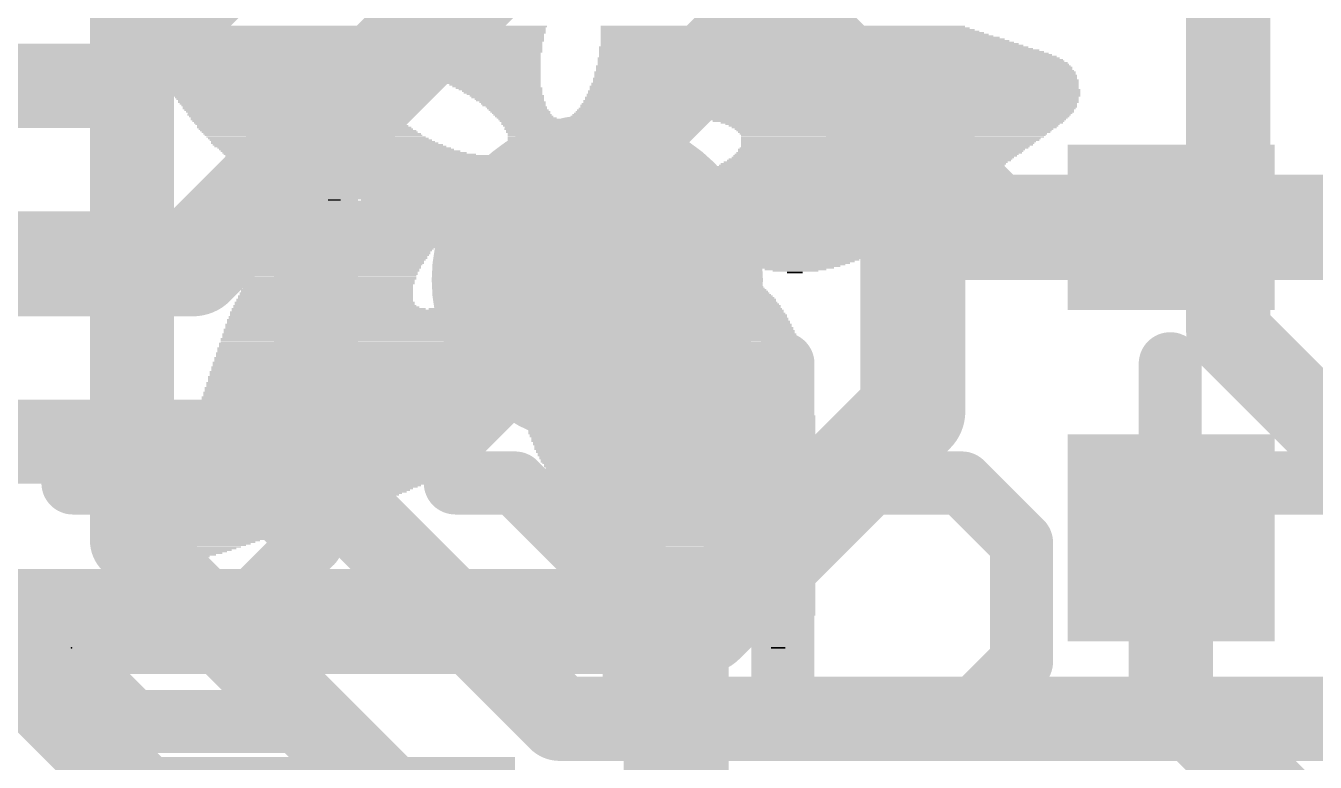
# Model space of a CAD drawing. Extents: x -0.1 to 25.5, y -0.1 to 17.9.
# Drawn here: x 13.415 to 16.53, y 6.709 to 8.488 of the extents above; entities that cross this region are included whole.
import ezdxf

# ---------------------------------------------------------------- set-up
doc = ezdxf.new("R2010")
doc.units = 0
for name, color, linetype in [('1', 12, 'CONTINUOUS'), ('16', 5, 'CONTINUOUS'), ('18', 110, 'CONTINUOUS'), ('21', 40, 'CONTINUOUS'), ('22', 6, 'CONTINUOUS'), ('23', 40, 'CONTINUOUS')]:
    doc.layers.add(name, color=color, linetype=linetype)

# ---------------------------------------------------------------- blocks, each defined once
blk = doc.blocks.new('RECT')
blk.add_solid([(-0.5, -0.5), (0.5, -0.5), (-0.5, 0.5), (0.5, 0.5)])
blk = doc.blocks.new('ROUNDV')
at = {"const_width": 0.5}
blk.add_lwpolyline([(0, -0.25, 1), (0, 0.25, 1), (0, -0.25)], format="xyb", dxfattribs=at)

msp = doc.modelspace()

# ---------------------------------------------------------------- linework, layer by layer
at = {"layer": '1'}
for points, const_width in [([(13.6212, 8.343), (14.3549, 9.0766)], 0.2032), ([(13.8185, 7.913), (14.5415, 8.636)], 0.254), ([(15.748, 8.001), (15.113, 8.636)], 0.254), ([(12.651, 8.343), (13.6212, 8.343)], 0.2032), ([(15.5575, 7.9375), (15.621, 8.001)], 0.254), ([(15.748, 8.001), (15.621, 8.001)], 0.254), ([(16.1815, 8.001), (15.748, 8.001)], 0.254), ([(16.1815, 8.001), (17.0815, 8.001)], 0.254), ([(12.651, 7.913), (13.8185, 7.913)], 0.254), ([(15.5575, 7.5565), (15.5575, 7.9375)], 0.254), ([(14.7955, 7.874), (14.4045, 7.483)], 0.2032), ([(15.0495, 7.0485), (15.5575, 7.5565)], 0.254), ([(14.4045, 7.483), (12.651, 7.483)], 0.2032), ([(16.1815, 7.251), (16.181, 7.2505)], 0.2032), ([(16.181, 6.8695), (16.181, 7.2505)], 0.2032), ([(14.986, 7.0485), (12.8215, 7.0485)], 0.254), ([(15.0495, 7.0485), (14.986, 7.0485)], 0.254), ([(14.986, 7.0485), (14.986, 5.6044)], 0.254), ([(16.4465, 6.604), (16.181, 6.8695)], 0.2032)]:
    msp.add_lwpolyline(points, dxfattribs=dict(at, const_width=const_width))
for points, const_width in [([(13.6212, 8.2922, 1), (13.6212, 8.3938)], 0.1016), ([(13.5853, 8.3789, 1), (13.6572, 8.3071)], 0.1016), ([(15.621, 8.0645, 1), (15.621, 7.9375)], 0.127), ([(15.6659, 7.9561, 1), (15.5761, 8.0459)], 0.127), ([(15.748, 8.0645, 1), (15.748, 7.9375)], 0.127), ([(15.7031, 7.9561, 1), (15.7929, 8.0459)], 0.127), ([(15.748, 7.9375, 1), (15.748, 8.0645)], 0.127), ([(16.1815, 8.0645, 1), (16.1815, 7.9375)], 0.127), ([(16.1815, 7.9375, 1), (16.1815, 8.0645)], 0.127), ([(13.8185, 7.8495, 1), (13.8185, 7.9765)], 0.127), ([(15.621, 7.9375, 1), (15.494, 7.9375)], 0.127), ([(15.5126, 7.9824, 1), (15.6024, 7.8926)], 0.127), ([(13.7736, 7.9579, 1), (13.8634, 7.8681)], 0.127), ([(14.8314, 7.8381, 1), (14.7596, 7.9099)], 0.1016), ([(15.6024, 7.5116, 1), (15.5126, 7.6014)], 0.127), ([(15.494, 7.5565, 1), (15.621, 7.5565)], 0.127), ([(14.3686, 7.5189, 1), (14.4404, 7.4471)], 0.1016), ([(14.4045, 7.4322, 1), (14.4045, 7.5338)], 0.1016), ([(16.2318, 7.2505, 1), (16.1302, 7.2505)], 0.1016), ([(16.2174, 7.2151, 1), (16.1456, 7.2869)], 0.1016), ([(16.1451, 7.2864, 1), (16.2169, 7.2146)], 0.1016), ([(14.986, 7.112, 1), (14.986, 6.985)], 0.127), ([(15.0495, 7.0485, 1), (14.9225, 7.0485)], 0.127), ([(14.986, 6.985, 1), (14.986, 7.112)], 0.127), ([(15.0495, 6.985, 1), (15.0495, 7.112)], 0.127), ([(15.0046, 7.0934, 1), (15.0944, 7.0036)], 0.127), ([(16.2169, 6.9054, 1), (16.1451, 6.8336)], 0.1016), ([(16.1302, 6.8695, 1), (16.2318, 6.8695)], 0.1016)]:
    msp.add_lwpolyline(points, format="xyb", dxfattribs=dict(at, const_width=const_width))
at = {"layer": '16', "const_width": 0.2032}
for points in [[(14.7955, 8.128), (16.6815, 10.014)], [(13.6715, 9.9178), (13.6715, 7.2443)], [(14.1161, 8.2189), (14.833, 8.9359)], [(16.3195, 8.5915), (16.3195, 7.747)], [(14.1161, 8.2189), (14.1161, 7.4021)], [(14.7955, 7.874), (14.7955, 8.128)], [(16.3195, 7.747), (16.8085, 7.2581)], [(14.1161, 7.4021), (14.7046, 6.8136)], [(13.6715, 7.2443), (14.4832, 6.4325)], [(14.2875, 6.0325), (13.155, 7.165)], [(14.7046, 6.8136), (17.634, 6.8136)]]:
    msp.add_lwpolyline(points, dxfattribs=at)
at = {"layer": '16', "const_width": 0.1016}
for points in [[(14.1669, 8.2189, 1), (14.0653, 8.2189)], [(14.0801, 8.2549, 1), (14.152, 8.183)], [(14.8463, 8.128, 1), (14.7447, 8.128)], [(14.7596, 8.1639, 1), (14.8314, 8.0921)], [(14.7447, 7.874, 1), (14.8463, 7.874)], [(16.3554, 7.7829, 1), (16.2836, 7.7111)], [(16.2687, 7.747, 1), (16.3703, 7.747)], [(14.152, 7.438, 1), (14.0801, 7.3661)], [(14.0653, 7.4021, 1), (14.1669, 7.4021)], [(13.7074, 7.2802, 1), (13.6356, 7.2084)], [(13.6207, 7.2443, 1), (13.7223, 7.2443)], [(14.7046, 6.8643, 1), (14.7046, 6.7628)], [(14.6686, 6.7776, 1), (14.7405, 6.8495)]]:
    msp.add_lwpolyline(points, format="xyb", dxfattribs=at)
at = {"layer": '22', "const_width": 0.1524}
for points in [[(15.2439, 7.6715), (15.2439, 6.8072)], [(16.1795, 7.6715), (16.1795, 6.8072)], [(13.961, 7.3834), (13.5288, 7.3834)], [(14.105, 7.2394), (13.961, 7.3834)], [(14.5965, 7.3834), (14.4525, 7.3834)], [(14.8846, 7.0953), (14.5965, 7.3834)], [(14.8846, 6.8072), (14.8846, 7.3834)], [(15.6761, 7.3834), (15.2439, 7.3834)], [(15.8202, 7.2394), (15.6761, 7.3834)], [(16.6116, 7.3834), (16.1795, 7.3834)], [(13.961, 7.0953), (14.105, 7.2394)], [(15.8202, 6.9513), (15.8202, 7.2394)], [(13.5288, 6.9513), (13.6729, 7.0953)], [(13.6729, 7.0953), (13.961, 7.0953)], [(13.6729, 6.8072), (13.5288, 6.9513)], [(15.6761, 6.8072), (15.8202, 6.9513)], [(14.105, 6.8072), (13.6729, 6.8072)], [(15.2439, 6.8072), (15.6761, 6.8072)], [(16.1795, 6.8072), (16.6116, 6.8072)]]:
    msp.add_lwpolyline(points, dxfattribs=at)
at = {"layer": '22', "const_width": 0.0762}
for points in [[(15.282, 7.6715, 1), (15.2058, 7.6715)], [(16.2176, 7.6715, 1), (16.1414, 7.6715)], [(13.5288, 7.4215, 1), (13.5288, 7.3453)], [(13.9879, 7.4104, 1), (13.934, 7.3565)], [(13.961, 7.3453, 1), (13.961, 7.4215)], [(14.4525, 7.4215, 1), (14.4525, 7.3453)], [(14.6235, 7.4104, 1), (14.5696, 7.3565)], [(14.5965, 7.3453, 1), (14.5965, 7.4215)], [(14.9227, 7.3834, 1), (14.8465, 7.3834)], [(15.2439, 7.4215, 1), (15.2439, 7.3453)], [(15.703, 7.4104, 1), (15.6492, 7.3565)], [(15.6761, 7.3453, 1), (15.6761, 7.4215)], [(16.1795, 7.4215, 1), (16.1795, 7.3453)], [(14.132, 7.2124, 1), (14.0781, 7.2663)], [(14.0781, 7.2124, 1), (14.132, 7.2663)], [(15.8583, 7.2394, 1), (15.7821, 7.2394)], [(15.7932, 7.2124, 1), (15.8471, 7.2663)], [(13.6729, 7.1334, 1), (13.6729, 7.0572)], [(13.6998, 7.0684, 1), (13.6459, 7.1223)], [(13.961, 7.0572, 1), (13.961, 7.1334)], [(13.934, 7.1223, 1), (13.9879, 7.0684)], [(14.8577, 7.0684, 1), (14.9116, 7.1223)], [(13.5558, 6.9782, 1), (13.5019, 6.9243)], [(13.5019, 6.9782, 1), (13.5558, 6.9243)], [(15.8471, 6.9243, 1), (15.7932, 6.9782)], [(15.7821, 6.9513, 1), (15.8583, 6.9513)], [(13.6729, 6.8453, 1), (13.6729, 6.7691)], [(13.6459, 6.7803, 1), (13.6998, 6.8341)], [(14.105, 6.7691, 1), (14.105, 6.8453)], [(15.2439, 6.8453, 1), (15.2439, 6.7691)], [(15.6492, 6.8341, 1), (15.703, 6.7803)], [(15.6761, 6.7691, 1), (15.6761, 6.8453)], [(16.1795, 6.8453, 1), (16.1795, 6.7691)], [(14.8465, 6.8072, 1), (14.9227, 6.8072)], [(15.2058, 6.8072, 1), (15.282, 6.8072)], [(16.1414, 6.8072, 1), (16.2176, 6.8072)]]:
    msp.add_lwpolyline(points, format="xyb", dxfattribs=at)
at = {"layer": '23'}
msp.add_point((13.5255, 6.985), dxfattribs=at)

# ---------------------------------------------------------------- block references
at = {"layer": '1', "yscale": 0.5, "rotation": 90}
for p, xscale in [((16.1815, 8.001), 0.4), ((16.1815, 7.251), 0.5)]:
    msp.add_blockref('RECT', p, dxfattribs=dict(at, xscale=xscale))
at = {"layer": '1', "xscale": 1.075, "rotation": 270}
msp.add_blockref('RECT', (14.097, 6.184), dxfattribs=at)
at = {"layer": '18', "xscale": 0.8001, "yscale": 0.8001}
msp.add_blockref('ROUNDV', (14.7955, 7.874), dxfattribs=at)
msp.add_blockref('ROUNDV', (14.7955, 7.874), dxfattribs=at)
at = {"layer": '21'}
for p, xscale, yscale in [((14.1618, 8.4861), 1.0249, 0.0038), ((14.1618, 8.4823), 1.0173, 0.0038), ((14.1637, 8.4785), 1.0135, 0.0038), ((14.1637, 8.4747), 1.0135, 0.0038), ((14.1656, 8.4709), 1.0096, 0.0038), ((14.9123, 8.4823), 0.2171, 0.0038), ((14.9123, 8.4785), 0.2171, 0.0038), ((14.9085, 8.4709), 0.2095, 0.0038), ((14.9143, 8.4861), 0.2209, 0.0038), ((14.9105, 8.4747), 0.2133, 0.0038), ((15.3734, 8.4709), 0.7125, 0.0038), ((15.3696, 8.4747), 0.6973, 0.0038), ((15.3657, 8.4785), 0.682, 0.0038), ((15.3619, 8.4823), 0.6668, 0.0038), ((15.3601, 8.4861), 0.6477, 0.0038), ((14.1656, 8.4671), 1.002, 0.0038), ((14.1675, 8.4633), 0.9982, 0.0038), ((14.1675, 8.4595), 0.9982, 0.0038), ((14.1694, 8.4557), 0.9944, 0.0038), ((14.1713, 8.4519), 0.9906, 0.0039), ((14.1694, 8.448), 0.9868, 0.0038), ((14.1713, 8.4442), 0.983, 0.0038), ((14.1732, 8.4404), 0.9792, 0.0038), ((15.2724, 8.4671), 0.9372, 0.0038), ((15.2781, 8.4633), 0.9486, 0.0038), ((15.2915, 8.4557), 0.9753, 0.0038), ((15.3029, 8.448), 0.9982, 0.0038), ((15.3086, 8.4442), 1.0096, 0.0038), ((15.3143, 8.4404), 1.021, 0.0038), ((15.2858, 8.4595), 0.9639, 0.0038), ((15.2972, 8.4519), 0.9867, 0.0039), ((14.1751, 8.4366), 0.9754, 0.0038), ((14.1751, 8.4328), 0.9754, 0.0038), ((14.177, 8.429), 0.9716, 0.0038), ((14.1789, 8.4252), 0.9678, 0.0038), ((14.179, 8.4214), 0.9601, 0.0038), ((14.179, 8.4176), 0.9601, 0.0038), ((14.1809, 8.4138), 0.9563, 0.0039), ((14.1828, 8.4099), 0.9525, 0.0038), ((15.3543, 8.4099), 1.1164, 0.0038), ((15.3181, 8.4366), 1.0364, 0.0038), ((15.3238, 8.4328), 1.0478, 0.0038), ((15.3314, 8.429), 1.063, 0.0038), ((15.3372, 8.4252), 1.0745, 0.0038), ((15.3524, 8.4138), 1.1049, 0.0039), ((15.3429, 8.4214), 1.0859, 0.0038), ((15.3467, 8.4176), 1.0935, 0.0038), ((14.1847, 8.4061), 0.9487, 0.0038), ((14.1847, 8.4023), 0.9487, 0.0038), ((14.1866, 8.3985), 0.9449, 0.0038), ((14.1885, 8.3947), 0.9411, 0.0038), ((14.1904, 8.3909), 0.9373, 0.0038), ((14.1904, 8.3871), 0.9373, 0.0038), ((14.1923, 8.3833), 0.9335, 0.0038), ((14.1942, 8.3795), 0.9297, 0.0038), ((15.3657, 8.3909), 1.1468, 0.0038), ((15.3676, 8.3871), 1.1506, 0.0038), ((15.3676, 8.3833), 1.1506, 0.0038), ((15.3696, 8.3795), 1.1545, 0.0038), ((15.3581, 8.4061), 1.124, 0.0038), ((15.36, 8.4023), 1.1278, 0.0038), ((15.3638, 8.3985), 1.1354, 0.0038), ((15.3657, 8.3947), 1.1392, 0.0038), ((14.1942, 8.3757), 0.9297, 0.0039), ((14.0189, 8.3718), 0.5715, 0.0038), ((14.0132, 8.368), 0.5524, 0.0038), ((14.0113, 8.3642), 0.541, 0.0038), ((14.0094, 8.3604), 0.5372, 0.0038), ((14.0094, 8.3566), 0.5296, 0.0038), ((14.0113, 8.3528), 0.5258, 0.0038), ((14.0113, 8.349), 0.5182, 0.0038), ((14.5028, 8.3718), 0.3124, 0.0038), ((14.5142, 8.368), 0.2896, 0.0038), ((14.5219, 8.3642), 0.2743, 0.0038), ((14.5276, 8.3604), 0.2629, 0.0038), ((14.5333, 8.3566), 0.2515, 0.0038), ((14.5389, 8.3528), 0.2401, 0.0038), ((14.5428, 8.349), 0.2324, 0.0038), ((15.3696, 8.349), 1.1773, 0.0038), ((15.3715, 8.3566), 1.1735, 0.0038), ((15.3715, 8.3528), 1.1735, 0.0038), ((15.3696, 8.3604), 1.1697, 0.0038), ((15.3715, 8.368), 1.1659, 0.0038), ((15.3715, 8.3642), 1.1659, 0.0038), ((15.3696, 8.3757), 1.1621, 0.0039), ((15.3696, 8.3718), 1.1621, 0.0038), ((14.0113, 8.3452), 0.5182, 0.0038), ((14.0132, 8.3414), 0.5144, 0.0038), ((14.0151, 8.3376), 0.5106, 0.0039), ((14.017, 8.3337), 0.5068, 0.0038), ((14.017, 8.3299), 0.5068, 0.0038), ((14.0189, 8.3261), 0.503, 0.0038), ((14.0208, 8.3223), 0.4992, 0.0038), ((14.0227, 8.3185), 0.503, 0.0038), ((14.0247, 8.3147), 0.4991, 0.0038), ((14.5485, 8.3452), 0.221, 0.0038), ((14.5523, 8.3414), 0.2134, 0.0038), ((14.558, 8.3376), 0.2096, 0.0039), ((14.5619, 8.3337), 0.2019, 0.0038), ((14.5657, 8.3299), 0.1943, 0.0038), ((14.5676, 8.3261), 0.1905, 0.0038), ((14.5714, 8.3223), 0.1829, 0.0038), ((14.577, 8.3185), 0.1791, 0.0038), ((14.579, 8.3147), 0.1753, 0.0038), ((15.362, 8.3147), 1.1925, 0.0038), ((15.3658, 8.3223), 1.1925, 0.0038), ((15.3658, 8.3185), 1.1925, 0.0038), ((15.3677, 8.3299), 1.1887, 0.0038), ((15.3677, 8.3261), 1.1887, 0.0038), ((15.3677, 8.3414), 1.1811, 0.0038), ((15.3677, 8.3376), 1.1811, 0.0039), ((15.3696, 8.3337), 1.1849, 0.0038), ((15.3696, 8.3452), 1.1773, 0.0038), ((14.0285, 8.3109), 0.4991, 0.0038), ((14.0304, 8.3071), 0.4953, 0.0038), ((14.0323, 8.3033), 0.4991, 0.0038), ((14.0361, 8.2995), 0.4991, 0.0039), ((14.038, 8.2956), 0.4953, 0.0038), ((14.0418, 8.2918), 0.4953, 0.0038), ((14.0437, 8.288), 0.4991, 0.0038), ((14.0475, 8.2842), 0.4991, 0.0038), ((14.5828, 8.3109), 0.1676, 0.0038), ((14.5847, 8.3071), 0.1638, 0.0038), ((14.5904, 8.3033), 0.16, 0.0038), ((14.5923, 8.2995), 0.1562, 0.0039), ((14.5942, 8.2956), 0.1524, 0.0038), ((14.5999, 8.2918), 0.1486, 0.0038), ((14.6018, 8.288), 0.1448, 0.0038), ((14.6056, 8.2842), 0.1448, 0.0038), ((15.3467, 8.2842), 1.2002, 0.0038), ((15.3505, 8.288), 1.2002, 0.0038), ((15.3543, 8.2956), 1.2002, 0.0038), ((15.3543, 8.2918), 1.2002, 0.0038), ((15.3562, 8.2995), 1.1964, 0.0039), ((15.36, 8.3071), 1.1964, 0.0038), ((15.36, 8.3033), 1.1964, 0.0038), ((15.362, 8.3109), 1.1925, 0.0038), ((14.0513, 8.2804), 0.4991, 0.0038), ((14.057, 8.2728), 0.503, 0.0038), ((14.0551, 8.2766), 0.4991, 0.0038), ((14.0608, 8.269), 0.503, 0.0038), ((14.0647, 8.2652), 0.5029, 0.0038), ((14.0666, 8.2614), 0.5067, 0.0039), ((14.0704, 8.2575), 0.5067, 0.0038), ((14.0742, 8.2537), 0.5067, 0.0038), ((14.6095, 8.2804), 0.1447, 0.0038), ((14.6113, 8.2766), 0.1409, 0.0038), ((14.6151, 8.2728), 0.1409, 0.0038), ((14.619, 8.269), 0.141, 0.0038), ((14.6247, 8.2652), 0.1448, 0.0038), ((15.2419, 8.2614), 1.3716, 0.0039), ((14.7675, 8.2575), 0.4153, 0.0038), ((14.758, 8.2537), 0.3886, 0.0038), ((15.3276, 8.2652), 1.2078, 0.0038), ((15.3334, 8.269), 1.2039, 0.0038), ((15.3372, 8.2728), 1.2039, 0.0038), ((15.341, 8.2766), 1.2039, 0.0038), ((15.3448, 8.2804), 1.204, 0.0038), ((15.4991, 8.2575), 0.8496, 0.0038), ((15.5067, 8.2537), 0.8268, 0.0038), ((14.0799, 8.2499), 0.5105, 0.0038), ((14.0875, 8.2423), 0.5182, 0.0038), ((14.0837, 8.2461), 0.5105, 0.0038), ((14.0913, 8.2385), 0.5182, 0.0038), ((14.097, 8.2347), 0.522, 0.0038), ((14.1008, 8.2309), 0.522, 0.0038), ((14.1065, 8.2271), 0.5258, 0.0038), ((14.1103, 8.2233), 0.5258, 0.0039), ((14.7485, 8.2499), 0.3696, 0.0038), ((14.7428, 8.2461), 0.3506, 0.0038), ((14.7332, 8.2385), 0.3239, 0.0038), ((14.739, 8.2423), 0.3353, 0.0038), ((14.7295, 8.2347), 0.3086, 0.0038), ((14.7256, 8.2309), 0.3009, 0.0038), ((14.7238, 8.2271), 0.2895, 0.0038), ((14.72, 8.2233), 0.2819, 0.0039), ((15.5086, 8.2499), 0.8078, 0.0038), ((15.5106, 8.2461), 0.7963, 0.0038), ((15.5124, 8.2423), 0.7848, 0.0038), ((15.5124, 8.2385), 0.7696, 0.0038), ((15.5124, 8.2347), 0.762, 0.0038), ((15.5124, 8.2309), 0.7544, 0.0038), ((15.5105, 8.2271), 0.743, 0.0038), ((15.5105, 8.2233), 0.7354, 0.0039), ((14.1161, 8.2194), 0.5295, 0.0038), ((14.1218, 8.2156), 0.5334, 0.0038), ((14.1275, 8.2118), 0.5372, 0.0038), ((14.1332, 8.208), 0.541, 0.0038), ((14.137, 8.2042), 0.5486, 0.0038), ((14.1447, 8.2004), 0.5563, 0.0038), ((14.1504, 8.1966), 0.5601, 0.0038), ((14.1599, 8.1928), 0.5639, 0.0038), ((14.699, 8.1966), 0.2476, 0.0038), ((14.6971, 8.1928), 0.2438, 0.0038), ((14.7066, 8.208), 0.2552, 0.0038), ((14.7047, 8.2042), 0.2514, 0.0038), ((14.7028, 8.2004), 0.2476, 0.0038), ((14.7162, 8.2194), 0.2743, 0.0038), ((14.7124, 8.2156), 0.2667, 0.0038), ((14.7105, 8.2118), 0.2629, 0.0038), ((15.4877, 8.1928), 0.6973, 0.0038), ((15.5086, 8.2194), 0.7316, 0.0038), ((15.5048, 8.2156), 0.7239, 0.0038), ((15.4972, 8.2042), 0.7087, 0.0038), ((15.5029, 8.2118), 0.7201, 0.0038), ((15.4991, 8.208), 0.7125, 0.0038), ((15.4953, 8.2004), 0.7049, 0.0038), ((15.4915, 8.1966), 0.6973, 0.0038), ((14.1656, 8.189), 0.5677, 0.0038), ((14.1751, 8.1852), 0.5792, 0.0039), ((14.1847, 8.1813), 0.5905, 0.0038), ((14.198, 8.1775), 0.6096, 0.0038), ((14.3523, 8.1737), 0.9106, 0.0038), ((14.3542, 8.1699), 0.9068, 0.0038), ((14.3561, 8.1661), 0.903, 0.0038), ((14.3599, 8.1623), 0.8954, 0.0038), ((14.6762, 8.1775), 0.2629, 0.0038), ((14.6857, 8.1813), 0.2515, 0.0038), ((14.6895, 8.1852), 0.2439, 0.0039), ((14.6933, 8.189), 0.2439, 0.0038), ((15.4515, 8.1623), 0.6858, 0.0038), ((15.4553, 8.1661), 0.6858, 0.0038), ((15.461, 8.1699), 0.682, 0.0038), ((15.4667, 8.1737), 0.6858, 0.0038), ((15.4705, 8.1775), 0.6858, 0.0038), ((15.4762, 8.1813), 0.6896, 0.0038), ((15.4819, 8.189), 0.6934, 0.0038), ((15.48, 8.1852), 0.6896, 0.0039), ((14.3618, 8.1585), 0.8916, 0.0038), ((14.3637, 8.1547), 0.8878, 0.0038), ((14.3675, 8.1509), 0.8878, 0.0038), ((14.3714, 8.1471), 0.8801, 0.0039), ((14.3752, 8.1432), 0.8801, 0.0038), ((14.379, 8.1394), 0.8801, 0.0038), ((14.3866, 8.1356), 0.8801, 0.0038), ((14.3923, 8.1318), 0.8839, 0.0038), ((14.3999, 8.128), 0.884, 0.0038), ((15.3848, 8.128), 0.7201, 0.0038), ((15.3962, 8.1318), 0.7124, 0.0038), ((15.4039, 8.1356), 0.7049, 0.0038), ((15.4115, 8.1394), 0.6973, 0.0038), ((15.4191, 8.1432), 0.6972, 0.0038), ((15.4248, 8.1471), 0.6934, 0.0039), ((15.4343, 8.1509), 0.6896, 0.0038), ((15.4381, 8.1547), 0.6896, 0.0038), ((15.4438, 8.1585), 0.6858, 0.0038), ((14.4076, 8.1242), 0.8839, 0.0038), ((14.4171, 8.1204), 0.8953, 0.0038), ((14.4342, 8.1166), 0.9144, 0.0038), ((14.8552, 8.1128), 1.7412, 0.0038), ((14.8552, 8.109), 1.726, 0.0039), ((14.8571, 8.1051), 1.7145, 0.0038), ((14.859, 8.1013), 1.703, 0.0038), ((14.859, 8.0975), 1.6878, 0.0038), ((15.3448, 8.1166), 0.7696, 0.0038), ((15.3619, 8.1204), 0.743, 0.0038), ((15.3753, 8.1242), 0.7315, 0.0038), ((14.8609, 8.0937), 1.6764, 0.0038), ((14.8628, 8.0899), 1.6574, 0.0038), ((14.8666, 8.0861), 1.6421, 0.0038), ((14.8704, 8.0823), 1.6269, 0.0038), ((14.8723, 8.0785), 1.6078, 0.0038), ((14.878, 8.0747), 1.5887, 0.0038), ((14.8838, 8.0709), 1.5621, 0.0039), ((14.1599, 8.067), 0.0305, 0.0038), ((14.9428, 8.067), 1.4364, 0.0038), ((14.3123, 8.0366), 0.3657, 0.0038), ((14.3199, 8.0404), 0.3658, 0.0038), ((14.3294, 8.0442), 0.362, 0.0038), ((14.339, 8.048), 0.3581, 0.0038), ((14.3485, 8.0518), 0.3543, 0.0038), ((14.358, 8.0556), 0.3505, 0.0038), ((14.3714, 8.0594), 0.3467, 0.0038), ((14.3828, 8.0632), 0.3467, 0.0038), ((15.1219, 8.0632), 1.0706, 0.0038), ((15.1219, 8.0594), 1.0554, 0.0038), ((15.1219, 8.0556), 1.0478, 0.0038), ((15.12, 8.0518), 1.0363, 0.0038), ((15.12, 8.048), 1.0287, 0.0038), ((15.1181, 8.0442), 1.0249, 0.0038), ((15.1162, 8.0404), 1.0135, 0.0038), ((15.1143, 8.0366), 1.0097, 0.0038), ((14.2627, 8.0061), 0.381, 0.0038), ((14.2704, 8.0099), 0.381, 0.0038), ((14.2742, 8.0137), 0.381, 0.0038), ((14.2799, 8.0175), 0.3772, 0.0038), ((14.2856, 8.0213), 0.3734, 0.0038), ((14.2932, 8.0251), 0.3734, 0.0038), ((14.297, 8.0289), 0.3734, 0.0038), ((14.3066, 8.0328), 0.3695, 0.0039), ((14.6646, 8.0099), 0.1181, 0.0038), ((14.6646, 8.0061), 0.1181, 0.0038), ((14.6761, 8.0328), 0.1334, 0.0039), ((14.6723, 8.0289), 0.1258, 0.0038), ((14.6704, 8.0251), 0.122, 0.0038), ((14.6685, 8.0213), 0.1182, 0.0038), ((14.6685, 8.0175), 0.1182, 0.0038), ((14.6666, 8.0137), 0.1143, 0.0038), ((15.1943, 8.0328), 0.842, 0.0039), ((15.1943, 8.0289), 0.8268, 0.0038), ((15.1962, 8.0251), 0.8154, 0.0038), ((15.1943, 8.0213), 0.8039, 0.0038), ((15.1962, 8.0175), 0.7925, 0.0038), ((15.1962, 8.0137), 0.7848, 0.0038), ((15.1943, 8.0099), 0.7734, 0.0038), ((15.1943, 8.0061), 0.7658, 0.0038), ((14.2285, 7.9756), 0.3887, 0.0038), ((14.2323, 7.9794), 0.3887, 0.0038), ((14.2361, 7.9832), 0.3886, 0.0038), ((14.2418, 7.987), 0.3848, 0.0038), ((14.2456, 7.9908), 0.3848, 0.0038), ((14.2494, 7.9947), 0.3848, 0.0039), ((14.2532, 7.9985), 0.3848, 0.0038), ((14.2589, 8.0023), 0.381, 0.0038), ((14.657, 7.9794), 0.1257, 0.0038), ((14.657, 7.9756), 0.1257, 0.0038), ((14.659, 7.987), 0.1219, 0.0038), ((14.659, 7.9832), 0.1219, 0.0038), ((14.6608, 7.9947), 0.1181, 0.0039), ((14.6608, 7.9908), 0.1181, 0.0038), ((14.6646, 8.0023), 0.1181, 0.0038), ((14.6628, 7.9985), 0.1143, 0.0038), ((15.1924, 8.0023), 0.7544, 0.0038), ((15.1924, 7.9985), 0.7468, 0.0038), ((15.1924, 7.9947), 0.7391, 0.0039), ((15.1905, 7.9908), 0.7277, 0.0038), ((15.1905, 7.987), 0.7201, 0.0038), ((15.1905, 7.9832), 0.7125, 0.0038), ((15.1886, 7.9794), 0.7011, 0.0038), ((15.1886, 7.9756), 0.6934, 0.0038), ((14.1961, 7.9413), 0.3925, 0.0038), ((14.1999, 7.9451), 0.3924, 0.0038), ((14.2037, 7.9489), 0.3924, 0.0038), ((14.2075, 7.9527), 0.3924, 0.0038), ((14.2113, 7.9566), 0.3924, 0.0039), ((14.2132, 7.9604), 0.3886, 0.0038), ((14.217, 7.9642), 0.3886, 0.0038), ((14.2208, 7.968), 0.3886, 0.0038), ((14.2246, 7.9718), 0.3886, 0.0038), ((14.6494, 7.9451), 0.1485, 0.0038), ((14.6494, 7.9413), 0.1485, 0.0038), ((14.6514, 7.9489), 0.1447, 0.0038), ((14.6532, 7.9566), 0.1409, 0.0039), ((14.6532, 7.9527), 0.1409, 0.0038), ((14.6532, 7.9642), 0.1333, 0.0038), ((14.6532, 7.9604), 0.1333, 0.0038), ((14.6552, 7.9718), 0.1295, 0.0038), ((14.6552, 7.968), 0.1295, 0.0038), ((15.1848, 7.9718), 0.6858, 0.0038), ((15.1829, 7.968), 0.6743, 0.0038), ((15.1829, 7.9642), 0.6667, 0.0038), ((15.181, 7.9604), 0.6553, 0.0038), ((15.1772, 7.9566), 0.6477, 0.0039), ((15.1753, 7.9527), 0.6363, 0.0038), ((15.1733, 7.9489), 0.6248, 0.0038), ((15.1714, 7.9451), 0.621, 0.0038), ((15.1676, 7.9413), 0.6058, 0.0038), ((14.177, 7.9146), 0.4, 0.0038), ((14.1751, 7.9108), 0.3962, 0.0038), ((14.1789, 7.9184), 0.3962, 0.0039), ((14.1827, 7.9223), 0.3962, 0.0038), ((14.1866, 7.9261), 0.3963, 0.0038), ((14.1904, 7.9337), 0.3963, 0.0038), ((14.1885, 7.9299), 0.3925, 0.0038), ((14.1942, 7.9375), 0.3963, 0.0038), ((14.6419, 7.9146), 0.1791, 0.0038), ((14.6419, 7.9108), 0.1791, 0.0038), ((14.6438, 7.9184), 0.1753, 0.0039), ((14.6438, 7.9223), 0.1677, 0.0038), ((14.6456, 7.9261), 0.1639, 0.0038), ((14.6476, 7.9337), 0.1601, 0.0038), ((14.6476, 7.9299), 0.1601, 0.0038), ((14.6475, 7.9375), 0.1524, 0.0038), ((15.1638, 7.9375), 0.5982, 0.0038), ((15.1619, 7.9337), 0.5868, 0.0038), ((14.9866, 7.9299), 0.2286, 0.0038), ((14.9905, 7.9261), 0.2363, 0.0038), ((14.9943, 7.9223), 0.2363, 0.0038), ((14.9981, 7.9184), 0.2439, 0.0039), ((15.0019, 7.9146), 0.2438, 0.0038), ((15.0057, 7.9108), 0.2514, 0.0038), ((15.2762, 7.9299), 0.3429, 0.0038), ((15.2762, 7.9261), 0.32, 0.0038), ((15.2781, 7.9223), 0.301, 0.0038), ((15.2762, 7.9184), 0.282, 0.0039), ((15.2762, 7.9146), 0.259, 0.0038), ((15.2762, 7.9108), 0.2362, 0.0038), ((14.1561, 7.8803), 0.4039, 0.0039), ((14.1599, 7.888), 0.4039, 0.0038), ((14.158, 7.8842), 0.4001, 0.0038), ((14.1618, 7.8918), 0.4001, 0.0038), ((14.1656, 7.8994), 0.4, 0.0038), ((14.1656, 7.8956), 0.4, 0.0038), ((14.1694, 7.9032), 0.4, 0.0038), ((14.1713, 7.907), 0.3962, 0.0038), ((14.6323, 7.8803), 0.221, 0.0039), ((14.6342, 7.8842), 0.2172, 0.0038), ((14.6342, 7.888), 0.2096, 0.0038), ((14.6361, 7.8918), 0.2058, 0.0038), ((14.6381, 7.8956), 0.2019, 0.0038), ((14.6381, 7.8994), 0.1943, 0.0038), ((14.64, 7.9032), 0.1905, 0.0038), ((14.6419, 7.907), 0.1867, 0.0038), ((15.0095, 7.907), 0.2514, 0.0038), ((15.0133, 7.9032), 0.259, 0.0038), ((15.0172, 7.8994), 0.2591, 0.0038), ((15.0191, 7.8956), 0.2629, 0.0038), ((15.0248, 7.8918), 0.2667, 0.0038), ((15.0267, 7.888), 0.2705, 0.0038), ((15.0305, 7.8842), 0.2705, 0.0038), ((15.0343, 7.8803), 0.2781, 0.0039), ((15.2762, 7.907), 0.2134, 0.0038), ((15.2762, 7.9032), 0.1828, 0.0038), ((15.2743, 7.8994), 0.1486, 0.0038), ((15.2743, 7.8956), 0.1105, 0.0038), ((15.2724, 7.8918), 0.0381, 0.0038), ((14.1428, 7.8499), 0.4153, 0.0038), ((14.1447, 7.8575), 0.4115, 0.0038), ((14.1447, 7.8537), 0.4115, 0.0038), ((14.1466, 7.8613), 0.4077, 0.0038), ((14.1504, 7.8689), 0.4077, 0.0038), ((14.1504, 7.8651), 0.4077, 0.0038), ((14.1542, 7.8765), 0.4077, 0.0038), ((14.1523, 7.8727), 0.4039, 0.0038), ((14.6227, 7.8499), 0.2705, 0.0038), ((14.6227, 7.8537), 0.2629, 0.0038), ((14.6247, 7.8575), 0.2591, 0.0038), ((14.6266, 7.8613), 0.2476, 0.0038), ((14.6285, 7.8651), 0.2438, 0.0038), ((14.6304, 7.8689), 0.24, 0.0038), ((14.6304, 7.8727), 0.2324, 0.0038), ((14.6323, 7.8765), 0.2286, 0.0038), ((15.0362, 7.8765), 0.2819, 0.0038), ((15.04, 7.8727), 0.2819, 0.0038), ((15.0419, 7.8689), 0.2858, 0.0038), ((15.0457, 7.8651), 0.2858, 0.0038), ((15.0476, 7.8613), 0.2896, 0.0038), ((15.0495, 7.8575), 0.2934, 0.0038), ((15.0533, 7.8537), 0.2934, 0.0038), ((15.0552, 7.8499), 0.2972, 0.0038), ((14.137, 7.8194), 0.4344, 0.0038), ((14.137, 7.827), 0.4268, 0.0038), ((14.137, 7.8232), 0.4268, 0.0038), ((14.139, 7.8346), 0.4229, 0.0038), ((14.139, 7.8308), 0.4229, 0.0038), ((14.1409, 7.8422), 0.4191, 0.0039), ((14.1409, 7.8384), 0.4191, 0.0038), ((14.1428, 7.8461), 0.4153, 0.0038), ((14.6057, 7.8194), 0.3353, 0.0038), ((14.6095, 7.8232), 0.3277, 0.0038), ((14.6113, 7.827), 0.3163, 0.0038), ((14.6152, 7.8308), 0.3086, 0.0038), ((14.6152, 7.8346), 0.301, 0.0038), ((14.619, 7.8384), 0.2934, 0.0038), ((14.6189, 7.8422), 0.2857, 0.0039), ((14.6209, 7.8461), 0.2743, 0.0038), ((15.0571, 7.8461), 0.301, 0.0038), ((15.0609, 7.8422), 0.301, 0.0039), ((15.0628, 7.8384), 0.3048, 0.0038), ((15.0647, 7.8346), 0.3086, 0.0038), ((15.0667, 7.8308), 0.3125, 0.0038), ((15.0705, 7.827), 0.3125, 0.0038), ((15.0705, 7.8232), 0.3125, 0.0038), ((15.0724, 7.8194), 0.3163, 0.0038), ((14.3523, 7.7851), 0.8953, 0.0038), ((14.3485, 7.7965), 0.8801, 0.0038), ((14.3504, 7.7927), 0.8839, 0.0038), ((14.3523, 7.7889), 0.8877, 0.0038), ((14.1465, 7.8042), 0.4686, 0.0039), ((14.3504, 7.8003), 0.8763, 0.0038), ((14.137, 7.8118), 0.442, 0.0038), ((14.1408, 7.808), 0.4496, 0.0038), ((14.137, 7.8156), 0.4344, 0.0038), ((14.5866, 7.8042), 0.3962, 0.0039), ((14.5961, 7.808), 0.3696, 0.0038), ((14.6019, 7.8118), 0.3581, 0.0038), ((14.6038, 7.8156), 0.3467, 0.0038), ((15.0743, 7.8156), 0.3201, 0.0038), ((15.0762, 7.8118), 0.3239, 0.0038), ((15.0762, 7.808), 0.3239, 0.0038), ((15.08, 7.8042), 0.3238, 0.0039), ((15.0819, 7.8003), 0.3276, 0.0038), ((15.0819, 7.7965), 0.3276, 0.0038), ((15.0838, 7.7927), 0.3314, 0.0038), ((15.0857, 7.7889), 0.3352, 0.0038), ((15.0857, 7.7851), 0.3352, 0.0038), ((14.3599, 7.7546), 0.9334, 0.0038), ((14.3561, 7.7661), 0.9182, 0.0039), ((14.358, 7.7622), 0.922, 0.0038), ((14.3599, 7.7584), 0.9258, 0.0038), ((14.3523, 7.7775), 0.903, 0.0038), ((14.3542, 7.7737), 0.9068, 0.0038), ((14.3561, 7.7699), 0.9106, 0.0038), ((14.3523, 7.7813), 0.8953, 0.0038), ((15.0914, 7.7546), 0.3544, 0.0038), ((15.0876, 7.7813), 0.339, 0.0038), ((15.0876, 7.7775), 0.339, 0.0038), ((15.0896, 7.7737), 0.3429, 0.0038), ((15.0896, 7.7699), 0.3429, 0.0038), ((15.0915, 7.7661), 0.3467, 0.0039), ((15.0915, 7.7622), 0.3467, 0.0038), ((15.0934, 7.7584), 0.3505, 0.0038), ((14.3713, 7.7318), 0.9716, 0.0038), ((14.377, 7.728), 0.983, 0.0039), ((14.5846, 7.7241), 1.3983, 0.0038), ((14.3657, 7.7432), 0.9525, 0.0038), ((14.3676, 7.7394), 0.9563, 0.0038), ((14.3714, 7.7356), 0.9639, 0.0038), ((14.3618, 7.7508), 0.9372, 0.0038), ((14.3637, 7.747), 0.941, 0.0038), ((15.0876, 7.728), 0.3848, 0.0039), ((15.0914, 7.7318), 0.3772, 0.0038), ((15.0933, 7.7356), 0.3734, 0.0038), ((15.0933, 7.7432), 0.3658, 0.0038), ((15.0933, 7.7394), 0.3658, 0.0038), ((15.0933, 7.7508), 0.3582, 0.0038), ((15.0933, 7.747), 0.3582, 0.0038), ((14.5846, 7.6937), 1.4211, 0.0038), ((14.5828, 7.6975), 1.4173, 0.0038), ((14.5846, 7.7051), 1.4135, 0.0038), ((14.5846, 7.7013), 1.4135, 0.0038), ((14.5828, 7.7089), 1.4097, 0.0038), ((14.5846, 7.7165), 1.4059, 0.0038), ((14.5846, 7.7127), 1.4059, 0.0038), ((14.5828, 7.7203), 1.4021, 0.0038), ((14.2361, 7.6632), 0.7467, 0.0038), ((14.238, 7.6746), 0.7429, 0.0038), ((14.238, 7.6708), 0.7429, 0.0038), ((14.238, 7.667), 0.7429, 0.0038), ((14.5847, 7.6822), 1.4288, 0.0038), ((14.5847, 7.6784), 1.4288, 0.0038), ((14.5828, 7.686), 1.4249, 0.0038), ((14.5846, 7.6899), 1.4211, 0.0039), ((14.9562, 7.6746), 0.6858, 0.0038), ((14.9562, 7.6708), 0.6858, 0.0038), ((14.9581, 7.667), 0.6896, 0.0038), ((14.9581, 7.6632), 0.6896, 0.0038), ((14.2285, 7.6403), 0.7467, 0.0038), ((14.2266, 7.6365), 0.7429, 0.0038), ((14.2266, 7.6327), 0.7429, 0.0038), ((14.2323, 7.6518), 0.7467, 0.0039), ((14.2304, 7.6479), 0.7429, 0.0038), ((14.2304, 7.6441), 0.7429, 0.0038), ((14.2342, 7.6594), 0.7429, 0.0038), ((14.2342, 7.6556), 0.7429, 0.0038), ((14.9581, 7.6594), 0.6896, 0.0038), ((14.9581, 7.6556), 0.6896, 0.0038), ((14.96, 7.6518), 0.6934, 0.0039), ((14.96, 7.6479), 0.6934, 0.0038), ((14.96, 7.6441), 0.6934, 0.0038), ((14.96, 7.6403), 0.6934, 0.0038), ((14.9619, 7.6365), 0.6972, 0.0038), ((14.9619, 7.6327), 0.6972, 0.0038), ((14.217, 7.6022), 0.7468, 0.0038), ((14.2151, 7.5984), 0.743, 0.0038), ((14.2208, 7.6137), 0.7468, 0.0039), ((14.2189, 7.6098), 0.743, 0.0038), ((14.2189, 7.606), 0.743, 0.0038), ((14.2247, 7.6251), 0.7467, 0.0038), ((14.2228, 7.6213), 0.7429, 0.0038), ((14.2228, 7.6175), 0.7429, 0.0038), ((14.2266, 7.6289), 0.7429, 0.0038), ((14.9619, 7.6289), 0.6972, 0.0038), ((14.9619, 7.6251), 0.6972, 0.0038), ((14.9619, 7.6213), 0.6972, 0.0038), ((14.9638, 7.6175), 0.701, 0.0038), ((14.9638, 7.6137), 0.701, 0.0039), ((14.9638, 7.6098), 0.701, 0.0038), ((14.9638, 7.606), 0.701, 0.0038), ((14.9638, 7.6022), 0.701, 0.0038), ((14.9638, 7.5984), 0.701, 0.0038), ((14.2037, 7.5679), 0.743, 0.0038), ((14.2075, 7.5794), 0.743, 0.0038), ((14.2075, 7.5756), 0.743, 0.0039), ((14.2056, 7.5717), 0.7392, 0.0038), ((14.2113, 7.5908), 0.743, 0.0038), ((14.2113, 7.587), 0.743, 0.0038), ((14.2113, 7.5832), 0.743, 0.0038), ((14.2151, 7.5946), 0.743, 0.0038), ((14.9638, 7.5946), 0.701, 0.0038), ((14.9657, 7.5908), 0.7048, 0.0038), ((14.9657, 7.587), 0.7048, 0.0038), ((14.9657, 7.5832), 0.7048, 0.0038), ((14.9657, 7.5794), 0.7048, 0.0038), ((14.9657, 7.5756), 0.7048, 0.0039), ((14.9657, 7.5717), 0.7048, 0.0038), ((14.9657, 7.5679), 0.7048, 0.0038), ((14.1923, 7.5451), 0.7353, 0.0038), ((14.1923, 7.5413), 0.7353, 0.0038), ((14.1904, 7.5375), 0.7315, 0.0039), ((14.198, 7.5565), 0.7391, 0.0038), ((14.198, 7.5527), 0.7391, 0.0038), ((14.1961, 7.5489), 0.7353, 0.0038), ((14.2018, 7.5641), 0.7391, 0.0038), ((14.2018, 7.5603), 0.7391, 0.0038), ((14.9676, 7.5641), 0.701, 0.0038), ((14.9676, 7.5603), 0.701, 0.0038), ((14.9676, 7.5565), 0.701, 0.0038), ((14.9676, 7.5527), 0.701, 0.0038), ((14.9676, 7.5489), 0.701, 0.0038), ((14.9695, 7.5451), 0.7048, 0.0038), ((14.9714, 7.5413), 0.701, 0.0038), ((14.9714, 7.5375), 0.701, 0.0039), ((14.1752, 7.5108), 0.7239, 0.0038), ((14.1752, 7.507), 0.7239, 0.0038), ((14.1828, 7.5222), 0.7315, 0.0038), ((14.1809, 7.5184), 0.7277, 0.0038), ((14.179, 7.5146), 0.7239, 0.0038), ((14.1885, 7.5336), 0.7353, 0.0038), ((14.1866, 7.5298), 0.7315, 0.0038), ((14.1847, 7.526), 0.7277, 0.0038), ((14.9714, 7.5336), 0.701, 0.0038), ((14.9714, 7.5298), 0.701, 0.0038), ((14.9733, 7.526), 0.6972, 0.0038), ((14.9733, 7.5222), 0.6972, 0.0038), ((14.9733, 7.5184), 0.6972, 0.0038), ((14.9752, 7.5146), 0.6934, 0.0038), ((14.9752, 7.5108), 0.6934, 0.0038), ((14.9752, 7.507), 0.6934, 0.0038), ((14.1542, 7.4765), 0.7049, 0.0038), ((14.1618, 7.4879), 0.7125, 0.0038), ((14.1599, 7.4841), 0.7087, 0.0038), ((14.158, 7.4803), 0.7049, 0.0038), ((14.1694, 7.4994), 0.7201, 0.0039), ((14.1675, 7.4955), 0.7163, 0.0038), ((14.1656, 7.4917), 0.7125, 0.0038), ((14.1732, 7.5032), 0.72, 0.0038), ((14.9752, 7.5032), 0.6934, 0.0038), ((14.9771, 7.4994), 0.6896, 0.0039), ((14.9771, 7.4955), 0.6896, 0.0038), ((14.979, 7.4917), 0.6858, 0.0038), ((14.979, 7.4879), 0.6858, 0.0038), ((14.979, 7.4841), 0.6858, 0.0038), ((14.9809, 7.4803), 0.682, 0.0038), ((14.9809, 7.4765), 0.682, 0.0038), ((14.1389, 7.4536), 0.6896, 0.0038), ((14.137, 7.4498), 0.6858, 0.0038), ((14.1351, 7.446), 0.682, 0.0038), ((14.1465, 7.4651), 0.6972, 0.0038), ((14.1446, 7.4613), 0.6934, 0.0039), ((14.1427, 7.4574), 0.6896, 0.0038), ((14.1523, 7.4727), 0.7011, 0.0038), ((14.1504, 7.4689), 0.6973, 0.0038), ((14.9828, 7.4727), 0.6782, 0.0038), ((14.9828, 7.4689), 0.6782, 0.0038), ((14.9828, 7.4651), 0.6782, 0.0038), ((14.9847, 7.4613), 0.6744, 0.0039), ((14.9847, 7.4574), 0.6744, 0.0038), ((14.9867, 7.4536), 0.6705, 0.0038), ((14.9867, 7.4498), 0.6705, 0.0038), ((14.9886, 7.446), 0.6667, 0.0038), ((14.1123, 7.4193), 0.6591, 0.0038), ((14.1085, 7.4155), 0.6515, 0.0038), ((14.1066, 7.4117), 0.6477, 0.0038), ((14.1218, 7.4308), 0.6705, 0.0038), ((14.118, 7.427), 0.6629, 0.0038), ((14.1161, 7.4232), 0.6591, 0.0039), ((14.1313, 7.4422), 0.682, 0.0038), ((14.1275, 7.4384), 0.6744, 0.0038), ((14.1256, 7.4346), 0.6706, 0.0038), ((14.9886, 7.4422), 0.6667, 0.0038), ((14.9905, 7.4384), 0.6629, 0.0038), ((14.9905, 7.4346), 0.6629, 0.0038), ((14.9924, 7.4308), 0.6591, 0.0038), ((14.9943, 7.427), 0.6553, 0.0038), ((14.9943, 7.4232), 0.6553, 0.0039), ((14.9962, 7.4193), 0.6515, 0.0038), ((14.9962, 7.4155), 0.6515, 0.0038), ((14.9981, 7.4117), 0.6477, 0.0038), ((14.0741, 7.3812), 0.6058, 0.0038), ((14.078, 7.3851), 0.6135, 0.0039), ((14.0894, 7.3965), 0.6286, 0.0038), ((14.0856, 7.3927), 0.621, 0.0038), ((14.0818, 7.3889), 0.6134, 0.0038), ((14.097, 7.4041), 0.6362, 0.0038), ((14.0951, 7.4003), 0.6324, 0.0038), ((14.1009, 7.4079), 0.6439, 0.0038), ((15, 7.4079), 0.6439, 0.0038), ((15, 7.4041), 0.6439, 0.0038), ((15.0019, 7.4003), 0.6401, 0.0038), ((15.0038, 7.3965), 0.6363, 0.0038), ((15.0057, 7.3927), 0.6324, 0.0038), ((15.0057, 7.3889), 0.6324, 0.0038), ((15.0076, 7.3851), 0.6286, 0.0039), ((15.0095, 7.3812), 0.6248, 0.0038), ((14.0341, 7.3508), 0.541, 0.0038), ((14.0494, 7.3622), 0.5715, 0.0038), ((14.0437, 7.3584), 0.5601, 0.0038), ((14.0399, 7.3546), 0.5525, 0.0038), ((14.0646, 7.3736), 0.5944, 0.0038), ((14.0589, 7.3698), 0.583, 0.0038), ((14.0551, 7.366), 0.5753, 0.0038), ((14.0703, 7.3774), 0.5982, 0.0038), ((15.0114, 7.3774), 0.621, 0.0038), ((15.0114, 7.3736), 0.621, 0.0038), ((15.0133, 7.3698), 0.6172, 0.0038), ((15.0152, 7.366), 0.6134, 0.0038), ((15.0171, 7.3622), 0.6096, 0.0038), ((15.019, 7.3584), 0.6058, 0.0038), ((15.019, 7.3546), 0.6058, 0.0038), ((15.0209, 7.3508), 0.602, 0.0038), ((13.9884, 7.3241), 0.4724, 0.0038), ((13.9827, 7.3203), 0.461, 0.0038), ((14.0075, 7.3355), 0.5029, 0.0038), ((14.0018, 7.3317), 0.4915, 0.0038), ((13.9961, 7.3279), 0.4801, 0.0038), ((14.0265, 7.347), 0.5334, 0.0039), ((14.0208, 7.3431), 0.522, 0.0038), ((14.0151, 7.3393), 0.5106, 0.0038), ((15.0228, 7.347), 0.5982, 0.0039), ((15.0248, 7.3431), 0.5943, 0.0038), ((15.0267, 7.3393), 0.5905, 0.0038), ((15.0286, 7.3355), 0.5867, 0.0038), ((15.0305, 7.3317), 0.5829, 0.0038), ((15.0324, 7.3279), 0.5791, 0.0038), ((15.0343, 7.3241), 0.5753, 0.0038), ((15.0362, 7.3203), 0.5715, 0.0038), ((13.9503, 7.3012), 0.4038, 0.0038), ((13.9446, 7.2974), 0.3924, 0.0038), ((13.9389, 7.2936), 0.381, 0.0038), ((13.9332, 7.2898), 0.3696, 0.0038), ((13.9561, 7.305), 0.4153, 0.0038), ((13.9751, 7.3165), 0.4458, 0.0038), ((13.9694, 7.3127), 0.4343, 0.0038), ((13.9637, 7.3089), 0.4229, 0.0039), ((15.0381, 7.3165), 0.5677, 0.0038), ((15.04, 7.3127), 0.5639, 0.0038), ((15.0419, 7.3089), 0.5601, 0.0039), ((15.0438, 7.305), 0.5562, 0.0038), ((15.0457, 7.3012), 0.5524, 0.0038), ((15.0476, 7.2974), 0.5486, 0.0038), ((15.0495, 7.2936), 0.5448, 0.0038), ((15.0533, 7.2898), 0.5372, 0.0038), ((13.9103, 7.2746), 0.3238, 0.0038), ((13.9275, 7.286), 0.3581, 0.0038), ((13.9218, 7.2822), 0.3467, 0.0038), ((13.9161, 7.2784), 0.3353, 0.0038), ((13.9065, 7.2708), 0.3086, 0.0039), ((13.9008, 7.2669), 0.2972, 0.0038), ((13.8951, 7.2631), 0.2857, 0.0038), ((13.8894, 7.2593), 0.2743, 0.0038), ((13.8856, 7.2555), 0.2591, 0.0038), ((15.0552, 7.286), 0.5334, 0.0038), ((15.0571, 7.2822), 0.5296, 0.0038), ((15.059, 7.2784), 0.5258, 0.0038), ((15.0629, 7.2746), 0.5181, 0.0038), ((15.0648, 7.2708), 0.5143, 0.0039), ((15.0667, 7.2669), 0.5105, 0.0038), ((15.0705, 7.2631), 0.5029, 0.0038), ((15.0724, 7.2593), 0.4991, 0.0038), ((15.0743, 7.2555), 0.4953, 0.0038), ((13.8799, 7.2517), 0.2477, 0.0038), ((13.876, 7.2479), 0.2324, 0.0038), ((13.8722, 7.2441), 0.2172, 0.0038), ((13.8665, 7.2403), 0.2058, 0.0038), ((13.8627, 7.2365), 0.1905, 0.0038), ((13.8589, 7.2327), 0.1753, 0.0039), ((13.8551, 7.2288), 0.16, 0.0038), ((13.8513, 7.225), 0.1447, 0.0038), ((15.0781, 7.2517), 0.4877, 0.0038), ((15.08, 7.2479), 0.4839, 0.0038), ((15.0838, 7.2441), 0.4762, 0.0038), ((15.0857, 7.2403), 0.4724, 0.0038), ((15.0876, 7.2365), 0.4686, 0.0038), ((15.0914, 7.2327), 0.461, 0.0039), ((15.0933, 7.2288), 0.4572, 0.0038), ((15.0952, 7.225), 0.4534, 0.0038), ((13.8475, 7.2212), 0.1295, 0.0038), ((13.8456, 7.2174), 0.1105, 0.0038), ((13.8418, 7.2136), 0.0953, 0.0038), ((13.8379, 7.2098), 0.0724, 0.0038), ((13.8361, 7.206), 0.0457, 0.0038), ((15.099, 7.2212), 0.4458, 0.0038), ((15.101, 7.2174), 0.4419, 0.0038), ((15.1029, 7.2136), 0.4381, 0.0038), ((15.1067, 7.2098), 0.4305, 0.0038), ((15.1086, 7.206), 0.4267, 0.0038), ((15.1124, 7.2022), 0.4191, 0.0038), ((15.1143, 7.1984), 0.4153, 0.0038), ((15.1162, 7.1946), 0.4115, 0.0039), ((15.12, 7.1907), 0.4038, 0.0038), ((15.1219, 7.1869), 0.4, 0.0038), ((15.1238, 7.1831), 0.3962, 0.0038), ((15.1276, 7.1793), 0.3886, 0.0038), ((15.1295, 7.1755), 0.3848, 0.0038), ((15.1333, 7.1717), 0.3772, 0.0038), ((15.1352, 7.1679), 0.3734, 0.0038), ((15.1371, 7.1641), 0.3696, 0.0038), ((15.141, 7.1603), 0.3619, 0.0038), ((15.1429, 7.1565), 0.3581, 0.0039), ((15.1448, 7.1526), 0.3543, 0.0038), ((15.1486, 7.1488), 0.3467, 0.0038), ((15.1505, 7.145), 0.3429, 0.0038), ((15.1524, 7.1412), 0.3391, 0.0038), ((15.1562, 7.1374), 0.3315, 0.0038), ((15.1581, 7.1336), 0.3276, 0.0038), ((15.1619, 7.1298), 0.32, 0.0038), ((15.1638, 7.126), 0.3162, 0.0038), ((15.1657, 7.1222), 0.3124, 0.0038), ((15.1695, 7.1184), 0.3048, 0.0039), ((15.1714, 7.1145), 0.301, 0.0038), ((15.1733, 7.1107), 0.2972, 0.0038), ((15.1772, 7.1069), 0.2895, 0.0038), ((15.1791, 7.1031), 0.2857, 0.0038), ((15.181, 7.0993), 0.2819, 0.0038), ((15.1848, 7.0955), 0.2743, 0.0038), ((15.1867, 7.0917), 0.2705, 0.0038), ((15.1905, 7.0879), 0.2629, 0.0038), ((15.1924, 7.0841), 0.2591, 0.0038), ((15.1943, 7.0803), 0.2553, 0.0039), ((15.1981, 7.0764), 0.2476, 0.0038), ((15.2, 7.0726), 0.2438, 0.0038), ((15.2019, 7.0688), 0.24, 0.0038), ((15.2057, 7.065), 0.2324, 0.0038), ((15.2057, 7.0612), 0.2248, 0.0038), ((15.2076, 7.0574), 0.221, 0.0038), ((15.2114, 7.0536), 0.2134, 0.0038), ((15.2134, 7.0498), 0.2095, 0.0038), ((15.2172, 7.046), 0.2019, 0.0038), ((15.2172, 7.0422), 0.1943, 0.0039), ((15.2191, 7.0383), 0.1905, 0.0038), ((15.2229, 7.0345), 0.1829, 0.0038), ((15.2229, 7.0307), 0.1753, 0.0038), ((15.2248, 7.0269), 0.1715, 0.0038), ((15.2267, 7.0231), 0.16, 0.0038), ((15.2267, 7.0193), 0.1524, 0.0038), ((15.2305, 7.0155), 0.1448, 0.0038), ((15.2305, 7.0117), 0.1372, 0.0038), ((15.2305, 7.0079), 0.1295, 0.0038), ((15.2305, 7.0041), 0.1143, 0.0039), ((15.2324, 7.0002), 0.1029, 0.0038), ((15.2305, 6.9964), 0.0914, 0.0038), ((15.2305, 6.9926), 0.0762, 0.0038), ((15.2324, 6.9888), 0.0572, 0.0038), ((15.2324, 6.985), 0.0343, 0.0038)]:
    msp.add_blockref('RECT', p, dxfattribs=dict(at, xscale=xscale, yscale=yscale))

doc.saveas('drawing.dxf')
